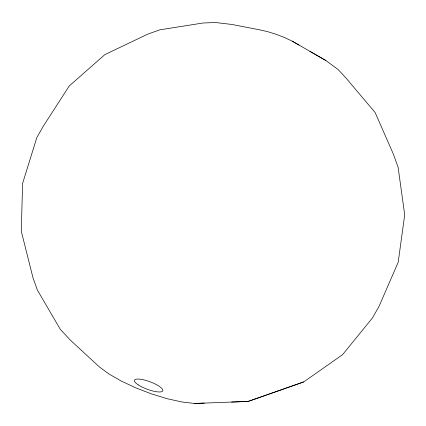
<?xml version="1.0" encoding="UTF-8"?>
<svg xmlns="http://www.w3.org/2000/svg" width="426" height="426" viewBox="0 0 426 426"><rect width="100%" height="100%" fill="white"/><g stroke="black" fill="none" stroke-linecap="round" stroke-linejoin="round"><path stroke-width="0.64" d="M194.517 403.47L248.156 401.43L303.711 381.93L342.552 354.688L372.526 317.828L379.044 306.374L398.198 262.24L404.7 214.789L398.097 167.248L393.384 154.137L375.13 112.528L345.795 77.798L338.185 69.587L325.949 60.572L292.199 41.136L284.275 37.424L275.75 34.149L267.198 31.535L259.21 29.756L231.925 24.458L215.652 22.53L203.101 22.999L159.819 29.836L147.79 34.117L104.86 54.624L69.262 85.956L43.425 125.984L36.817 137.593L22.589 183.425L21.3 231.307L33.042 277.976L37.392 290.074L60.252 329.261L70.269 340.076L99.391 366.935L108.891 373.937L121.335 381.089L135.883 387.9L151.534 393.912L167.221 398.715L181.886 401.974L194.517 403.47L204.262 403.108M303.711 381.93L248.156 401.43L231.632 402.048M292.199 41.136L298.977 45.034M309.915 51.36L325.949 60.572M138.45 384.992A15.144 3.994 20.4 0 0 162.381 391.345A15.144 3.994 20.4 0 0 145.08 380.189A15.144 3.994 20.4 0 0 138.45 384.992"/></g></svg>
